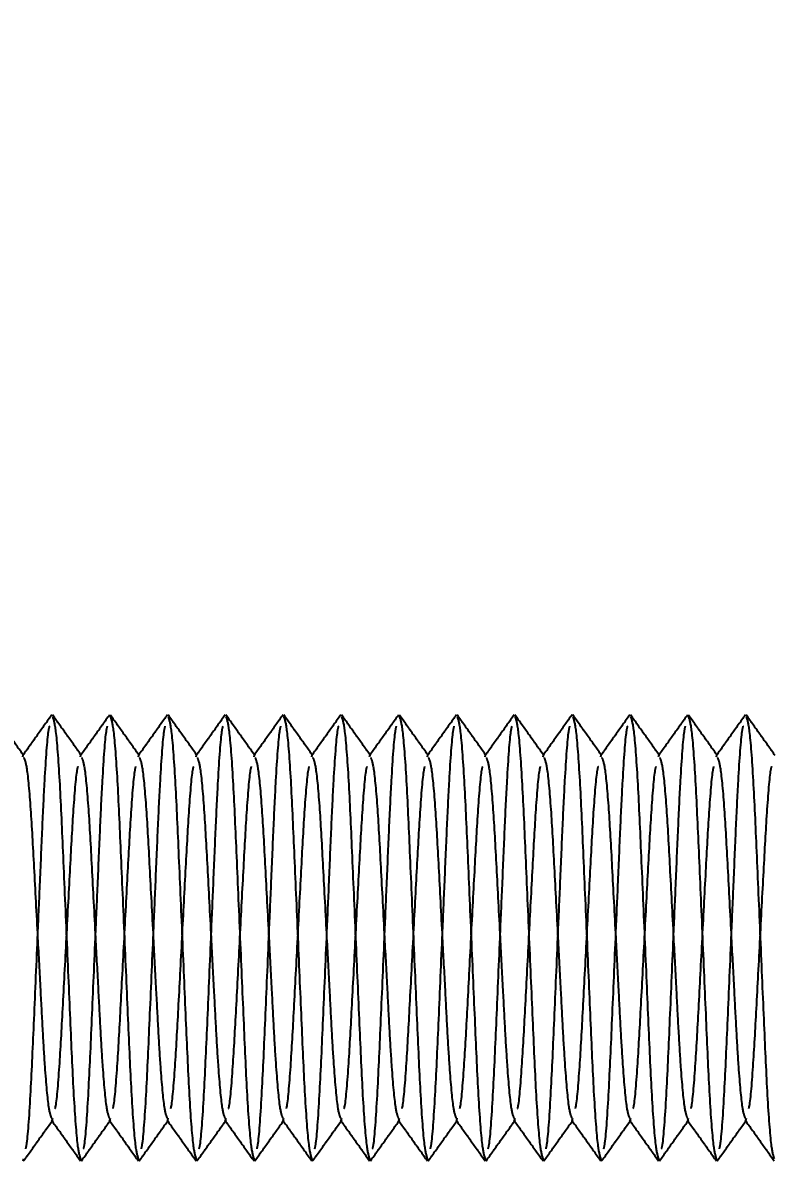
# Model space of a CAD drawing. Header units: metres. Extents: x 0 to 21025, y 0 to 14850.
# Drawn here: x 2174.36 to 2200.36, y 6325.14 to 6364.53 of the extents above; entities that cross this region are included whole.
import ezdxf

# ---------------------------------------------------------------- set-up
doc = ezdxf.new("R2010")
doc.units = ezdxf.units.M
doc.header["$LTSCALE"] = 25
doc.linetypes.add('HIDDEN2', pattern=[4.7625, 3.175, -1.5875])
doc.layers.add('18_COTAS', color=7, linetype='Continuous')
doc.layers.add('ST1', color=7, linetype='HIDDEN2')
doc.styles.add('ROMANS', font='ROMANS.SHX')
doc.dimstyles.new('25___1-25', dxfattribs={"dimscale": 25, "dimtxt": 2.5, "dimasz": 2, "dimexe": 1.5, "dimexo": 1, "dimgap": 0.5, "dimtad": 1, "dimzin": 12, "dimtxsty": 'ROMANS', "dimcen": 0, "dimclrd": 256, "dimclre": 256, "dimclrt": 3, "dimazin": 3, "dimtfac": 1, "dimtmove": 0, "dimatfit": 0, "dimfxl": 1, "dimlwd": -1, "dimlwe": -1, "dimarcsym": 0})

# ---------------------------------------------------------------- blocks, each defined once
blk = doc.blocks.new('*D13')
at = {"layer": '18_COTAS', "transparency": 16777216}
for p, q in [((2083.564, 6357.865), (2083.564, 7037.945)), ((6382.514, 6357.865), (6382.514, 7037.945)), ((2133.564, 7000.445), (6332.514, 7000.445))]:
    blk.add_line(p, q, dxfattribs=at)
for points in [[(2133.564, 7008.778), (2133.564, 6992.112), (2083.564, 7000.445)], [(6332.514, 7008.778), (6332.514, 6992.112), (6382.514, 7000.445)]]:
    blk.add_solid(points, dxfattribs=at)
at = {"layer": 'Defpoints', "color": 0, "transparency": 16777216}
for p in [(6382.514, 7000.445), (2083.564, 6332.865), (6382.514, 6332.865)]:
    blk.add_point(p, dxfattribs=at)
at = {"layer": '18_COTAS', "color": 3, "transparency": 16777216, "insert": (4233.039, 7050.147), "char_height": 62.5, "attachment_point": 5, "style": 'ROMANS'}
blk.add_mtext('4298,95', dxfattribs=at)

msp = doc.modelspace()

# ---------------------------------------------------------------- linework, layer by layer
at = {"layer": 'ST1'}
for p, q in [((2175.359, 6340.541), (2175.37, 6340.593)), ((2177.359, 6340.541), (2177.37, 6340.593)), ((2179.359, 6340.541), (2179.37, 6340.593)), ((2181.359, 6340.541), (2181.37, 6340.593)), ((2183.359, 6340.541), (2183.37, 6340.593)), ((2185.359, 6340.541), (2185.37, 6340.593)), ((2187.359, 6340.541), (2187.37, 6340.593)), ((2189.359, 6340.541), (2189.37, 6340.593)), ((2191.359, 6340.541), (2191.37, 6340.593)), ((2193.359, 6340.541), (2193.37, 6340.593)), ((2195.359, 6340.541), (2195.37, 6340.593)), ((2197.359, 6340.541), (2197.37, 6340.593)), ((2199.359, 6340.541), (2199.37, 6340.593)), ((2174.357, 6339.137), (2174.37, 6339.187)), ((2176.357, 6339.137), (2176.37, 6339.187)), ((2178.357, 6339.137), (2178.37, 6339.187)), ((2180.357, 6339.137), (2180.37, 6339.187)), ((2182.357, 6339.137), (2182.37, 6339.187)), ((2184.357, 6339.137), (2184.37, 6339.187)), ((2186.357, 6339.137), (2186.37, 6339.187)), ((2188.357, 6339.137), (2188.37, 6339.187)), ((2190.357, 6339.137), (2190.37, 6339.187)), ((2192.357, 6339.137), (2192.37, 6339.187)), ((2194.357, 6339.137), (2194.37, 6339.187)), ((2196.357, 6339.137), (2196.37, 6339.187)), ((2198.357, 6339.137), (2198.37, 6339.187)), ((2175.37, 6326.544), (2175.391, 6326.623)), ((2177.37, 6326.544), (2177.391, 6326.623)), ((2179.37, 6326.544), (2179.391, 6326.623)), ((2181.37, 6326.544), (2181.391, 6326.623)), ((2183.37, 6326.544), (2183.391, 6326.623)), ((2185.37, 6326.544), (2185.391, 6326.623)), ((2187.37, 6326.544), (2187.391, 6326.623)), ((2189.37, 6326.544), (2189.391, 6326.623)), ((2191.37, 6326.544), (2191.391, 6326.623)), ((2193.37, 6326.544), (2193.391, 6326.623)), ((2195.37, 6326.544), (2195.391, 6326.623)), ((2197.37, 6326.544), (2197.391, 6326.623)), ((2199.37, 6326.544), (2199.391, 6326.623)), ((2174.37, 6325.138), (2174.389, 6325.226)), ((2176.37, 6325.138), (2176.389, 6325.226)), ((2178.37, 6325.138), (2178.389, 6325.226)), ((2180.37, 6325.138), (2180.389, 6325.226)), ((2182.37, 6325.138), (2182.389, 6325.226)), ((2184.37, 6325.138), (2184.389, 6325.226)), ((2186.37, 6325.138), (2186.389, 6325.226)), ((2188.37, 6325.138), (2188.389, 6325.226)), ((2190.37, 6325.138), (2190.389, 6325.226)), ((2192.37, 6325.138), (2192.389, 6325.226)), ((2194.37, 6325.138), (2194.389, 6325.226)), ((2196.37, 6325.138), (2196.389, 6325.226)), ((2198.37, 6325.138), (2198.389, 6325.226))]:
    msp.add_line(p, q, dxfattribs=at)
for points, knots in [([(2174.39, 6339.173), (2174.222, 6339.408), (2173.888, 6339.877), (2173.553, 6340.347), (2173.386, 6340.581)], [0, 0, 0, 0, 0.4999369, 1, 1, 1, 1]), ([(2175.36, 6340.588), (2175.193, 6340.354), (2174.859, 6339.884), (2174.525, 6339.415), (2174.357, 6339.181)], [0, 0, 0, 0, 0.500035, 1, 1, 1, 1]), ([(2176.39, 6339.173), (2176.222, 6339.408), (2175.888, 6339.877), (2175.553, 6340.347), (2175.386, 6340.581)], [0, 0, 0, 0, 0.499937, 1, 1, 1, 1]), ([(2175.387, 6340.511), (2175.422, 6340.408), (2175.497, 6340.181), (2175.627, 6338.455), (2175.74, 6335.903), (2175.87, 6332.865), (2176.001, 6329.827), (2176.113, 6327.276), (2176.243, 6325.551), (2176.318, 6325.325), (2176.352, 6325.222)], [0, 0, 0, 0, 0.110571, 0.242596, 0.369408, 0.50029, 0.631172, 0.757984, 0.890008, 1, 1, 1, 1]), ([(2177.36, 6340.588), (2177.193, 6340.354), (2176.859, 6339.884), (2176.525, 6339.415), (2176.357, 6339.181)], [0, 0, 0, 0, 0.5000352, 1, 1, 1, 1]), ([(2178.39, 6339.173), (2178.222, 6339.408), (2177.888, 6339.877), (2177.553, 6340.347), (2177.386, 6340.581)], [0, 0, 0, 0, 0.4999369, 1, 1, 1, 1]), ([(2177.387, 6340.511), (2177.422, 6340.408), (2177.497, 6340.181), (2177.627, 6338.455), (2177.74, 6335.903), (2177.87, 6332.865), (2178.001, 6329.827), (2178.113, 6327.276), (2178.243, 6325.551), (2178.318, 6325.325), (2178.352, 6325.222)], [0, 0, 0, 0, 0.110571, 0.242596, 0.369408, 0.50029, 0.631172, 0.757984, 0.890008, 1, 1, 1, 1]), ([(2179.36, 6340.588), (2179.193, 6340.354), (2178.859, 6339.884), (2178.525, 6339.415), (2178.357, 6339.181)], [0, 0, 0, 0, 0.500035, 1, 1, 1, 1]), ([(2180.39, 6339.173), (2180.222, 6339.408), (2179.888, 6339.877), (2179.553, 6340.347), (2179.386, 6340.581)], [0, 0, 0, 0, 0.4999369, 1, 1, 1, 1]), ([(2179.387, 6340.511), (2179.422, 6340.408), (2179.497, 6340.181), (2179.627, 6338.455), (2179.74, 6335.903), (2179.87, 6332.865), (2180.001, 6329.827), (2180.113, 6327.276), (2180.243, 6325.551), (2180.318, 6325.325), (2180.352, 6325.222)], [0, 0, 0, 0, 0.110571, 0.242596, 0.369408, 0.50029, 0.631172, 0.757984, 0.890008, 1, 1, 1, 1]), ([(2181.36, 6340.588), (2181.193, 6340.354), (2180.859, 6339.884), (2180.525, 6339.415), (2180.357, 6339.181)], [0, 0, 0, 0, 0.500035, 1, 1, 1, 1]), ([(2182.39, 6339.173), (2182.222, 6339.408), (2181.888, 6339.877), (2181.553, 6340.347), (2181.386, 6340.581)], [0, 0, 0, 0, 0.499937, 1, 1, 1, 1]), ([(2181.387, 6340.511), (2181.422, 6340.408), (2181.497, 6340.181), (2181.627, 6338.455), (2181.74, 6335.903), (2181.87, 6332.865), (2182.001, 6329.827), (2182.113, 6327.276), (2182.243, 6325.551), (2182.318, 6325.325), (2182.352, 6325.222)], [0, 0, 0, 0, 0.110571, 0.242596, 0.369408, 0.50029, 0.631172, 0.757984, 0.890008, 1, 1, 1, 1]), ([(2183.36, 6340.588), (2183.193, 6340.354), (2182.859, 6339.884), (2182.525, 6339.415), (2182.357, 6339.181)], [0, 0, 0, 0, 0.500035, 1, 1, 1, 1]), ([(2184.39, 6339.173), (2184.222, 6339.408), (2183.888, 6339.877), (2183.553, 6340.347), (2183.386, 6340.581)], [0, 0, 0, 0, 0.499937, 1, 1, 1, 1]), ([(2183.387, 6340.511), (2183.422, 6340.408), (2183.497, 6340.181), (2183.627, 6338.455), (2183.74, 6335.903), (2183.87, 6332.865), (2184.001, 6329.827), (2184.113, 6327.276), (2184.243, 6325.551), (2184.318, 6325.325), (2184.352, 6325.222)], [0, 0, 0, 0, 0.110571, 0.242596, 0.369408, 0.50029, 0.631172, 0.757984, 0.890008, 1, 1, 1, 1]), ([(2185.36, 6340.588), (2185.193, 6340.354), (2184.859, 6339.884), (2184.525, 6339.415), (2184.357, 6339.181)], [0, 0, 0, 0, 0.500035, 1, 1, 1, 1]), ([(2186.39, 6339.173), (2186.222, 6339.408), (2185.888, 6339.877), (2185.553, 6340.347), (2185.386, 6340.581)], [0, 0, 0, 0, 0.499937, 1, 1, 1, 1]), ([(2185.387, 6340.511), (2185.422, 6340.408), (2185.497, 6340.181), (2185.627, 6338.455), (2185.74, 6335.903), (2185.87, 6332.865), (2186.001, 6329.827), (2186.113, 6327.276), (2186.243, 6325.551), (2186.318, 6325.325), (2186.352, 6325.222)], [0, 0, 0, 0, 0.110571, 0.242596, 0.369408, 0.50029, 0.631172, 0.757984, 0.890008, 1, 1, 1, 1]), ([(2187.36, 6340.588), (2187.193, 6340.354), (2186.859, 6339.884), (2186.525, 6339.415), (2186.357, 6339.181)], [0, 0, 0, 0, 0.500035, 1, 1, 1, 1]), ([(2188.39, 6339.173), (2188.222, 6339.408), (2187.888, 6339.877), (2187.553, 6340.347), (2187.386, 6340.581)], [0, 0, 0, 0, 0.4999369, 1, 1, 1, 1]), ([(2187.387, 6340.511), (2187.422, 6340.408), (2187.497, 6340.181), (2187.627, 6338.455), (2187.74, 6335.903), (2187.87, 6332.865), (2188.001, 6329.827), (2188.113, 6327.276), (2188.243, 6325.551), (2188.318, 6325.325), (2188.352, 6325.222)], [0, 0, 0, 0, 0.110571, 0.242596, 0.369408, 0.50029, 0.631172, 0.757984, 0.890008, 1, 1, 1, 1]), ([(2189.36, 6340.588), (2189.193, 6340.354), (2188.859, 6339.884), (2188.525, 6339.415), (2188.357, 6339.181)], [0, 0, 0, 0, 0.500035, 1, 1, 1, 1]), ([(2190.39, 6339.173), (2190.222, 6339.408), (2189.888, 6339.877), (2189.553, 6340.347), (2189.386, 6340.581)], [0, 0, 0, 0, 0.499937, 1, 1, 1, 1]), ([(2189.387, 6340.511), (2189.422, 6340.408), (2189.497, 6340.181), (2189.627, 6338.455), (2189.74, 6335.903), (2189.87, 6332.865), (2190.001, 6329.827), (2190.113, 6327.276), (2190.243, 6325.551), (2190.318, 6325.325), (2190.352, 6325.222)], [0, 0, 0, 0, 0.110571, 0.242596, 0.369408, 0.50029, 0.631172, 0.757984, 0.890008, 1, 1, 1, 1]), ([(2191.36, 6340.588), (2191.193, 6340.354), (2190.859, 6339.884), (2190.525, 6339.415), (2190.357, 6339.181)], [0, 0, 0, 0, 0.500035, 1, 1, 1, 1]), ([(2192.39, 6339.173), (2192.222, 6339.408), (2191.888, 6339.877), (2191.553, 6340.347), (2191.386, 6340.581)], [0, 0, 0, 0, 0.499937, 1, 1, 1, 1]), ([(2191.387, 6340.511), (2191.422, 6340.408), (2191.497, 6340.181), (2191.627, 6338.455), (2191.74, 6335.903), (2191.87, 6332.865), (2192.001, 6329.827), (2192.113, 6327.276), (2192.243, 6325.551), (2192.318, 6325.325), (2192.352, 6325.222)], [0, 0, 0, 0, 0.110571, 0.242596, 0.369408, 0.50029, 0.631172, 0.757984, 0.890008, 1, 1, 1, 1]), ([(2193.36, 6340.588), (2193.193, 6340.354), (2192.859, 6339.884), (2192.525, 6339.415), (2192.357, 6339.181)], [0, 0, 0, 0, 0.500035, 1, 1, 1, 1]), ([(2194.39, 6339.173), (2194.222, 6339.408), (2193.888, 6339.877), (2193.553, 6340.347), (2193.386, 6340.581)], [0, 0, 0, 0, 0.4999369, 1, 1, 1, 1]), ([(2193.387, 6340.511), (2193.422, 6340.408), (2193.497, 6340.181), (2193.627, 6338.455), (2193.74, 6335.903), (2193.87, 6332.865), (2194.001, 6329.827), (2194.113, 6327.276), (2194.243, 6325.551), (2194.318, 6325.325), (2194.352, 6325.222)], [0, 0, 0, 0, 0.110571, 0.242596, 0.369408, 0.50029, 0.631172, 0.757984, 0.890008, 1, 1, 1, 1]), ([(2195.36, 6340.588), (2195.193, 6340.354), (2194.859, 6339.884), (2194.525, 6339.415), (2194.357, 6339.181)], [0, 0, 0, 0, 0.5000352, 1, 1, 1, 1]), ([(2196.39, 6339.173), (2196.222, 6339.408), (2195.888, 6339.877), (2195.553, 6340.347), (2195.386, 6340.581)], [0, 0, 0, 0, 0.4999369, 1, 1, 1, 1]), ([(2195.387, 6340.511), (2195.422, 6340.408), (2195.497, 6340.181), (2195.627, 6338.455), (2195.74, 6335.903), (2195.87, 6332.865), (2196.001, 6329.827), (2196.113, 6327.276), (2196.243, 6325.551), (2196.318, 6325.325), (2196.352, 6325.222)], [0, 0, 0, 0, 0.110571, 0.242596, 0.369408, 0.50029, 0.631172, 0.757984, 0.890008, 1, 1, 1, 1]), ([(2197.36, 6340.588), (2197.193, 6340.354), (2196.859, 6339.884), (2196.525, 6339.415), (2196.357, 6339.181)], [0, 0, 0, 0, 0.500035, 1, 1, 1, 1]), ([(2198.39, 6339.173), (2198.222, 6339.408), (2197.888, 6339.877), (2197.553, 6340.347), (2197.386, 6340.581)], [0, 0, 0, 0, 0.499937, 1, 1, 1, 1]), ([(2197.387, 6340.511), (2197.422, 6340.408), (2197.497, 6340.181), (2197.627, 6338.455), (2197.74, 6335.903), (2197.87, 6332.865), (2198.001, 6329.827), (2198.113, 6327.276), (2198.243, 6325.551), (2198.318, 6325.325), (2198.352, 6325.222)], [0, 0, 0, 0, 0.110571, 0.242596, 0.369408, 0.50029, 0.631172, 0.757984, 0.890008, 1, 1, 1, 1]), ([(2199.36, 6340.588), (2199.193, 6340.354), (2198.859, 6339.884), (2198.525, 6339.415), (2198.357, 6339.181)], [0, 0, 0, 0, 0.500035, 1, 1, 1, 1]), ([(2200.39, 6339.173), (2200.222, 6339.408), (2199.888, 6339.877), (2199.553, 6340.347), (2199.386, 6340.581)], [0, 0, 0, 0, 0.499937, 1, 1, 1, 1]), ([(2199.387, 6340.511), (2199.422, 6340.408), (2199.497, 6340.181), (2199.627, 6338.455), (2199.74, 6335.903), (2199.87, 6332.865), (2200.001, 6329.827), (2200.113, 6327.276), (2200.243, 6325.551), (2200.318, 6325.325), (2200.352, 6325.222)], [0, 0, 0, 0, 0.110571, 0.242596, 0.369408, 0.50029, 0.631172, 0.757984, 0.890008, 1, 1, 1, 1]), ([(2174.461, 6325.569), (2174.471, 6325.61), (2174.523, 6325.815), (2174.627, 6327.313), (2174.74, 6329.815), (2174.853, 6332.466), (2174.954, 6334.788), (2175.033, 6336.69), (2175.126, 6338.601), (2175.22, 6339.943), (2175.274, 6340.149), (2175.287, 6340.198)], [0, 0, 0, 0, 0.038658, 0.193158, 0.341558, 0.49472, 0.586939, 0.692417, 0.79734, 0.95184, 1, 1, 1, 1]), ([(2176.461, 6325.569), (2176.471, 6325.61), (2176.523, 6325.815), (2176.627, 6327.313), (2176.74, 6329.815), (2176.853, 6332.466), (2176.954, 6334.788), (2177.033, 6336.69), (2177.126, 6338.601), (2177.22, 6339.943), (2177.274, 6340.149), (2177.287, 6340.198)], [0, 0, 0, 0, 0.0386582, 0.1931578, 0.3415577, 0.4947199, 0.5869387, 0.6924168, 0.7973402, 0.9518398, 1, 1, 1, 1]), ([(2178.461, 6325.569), (2178.471, 6325.61), (2178.523, 6325.815), (2178.627, 6327.313), (2178.74, 6329.815), (2178.853, 6332.466), (2178.954, 6334.788), (2179.033, 6336.69), (2179.126, 6338.601), (2179.22, 6339.943), (2179.274, 6340.149), (2179.287, 6340.198)], [0, 0, 0, 0, 0.0386582, 0.1931578, 0.3415577, 0.4947199, 0.5869387, 0.6924168, 0.7973402, 0.9518398, 1, 1, 1, 1]), ([(2180.461, 6325.569), (2180.471, 6325.61), (2180.523, 6325.815), (2180.627, 6327.313), (2180.74, 6329.815), (2180.853, 6332.466), (2180.954, 6334.788), (2181.033, 6336.69), (2181.126, 6338.601), (2181.22, 6339.943), (2181.274, 6340.149), (2181.287, 6340.198)], [0, 0, 0, 0, 0.038658, 0.193158, 0.341558, 0.49472, 0.586939, 0.692417, 0.79734, 0.95184, 1, 1, 1, 1]), ([(2182.461, 6325.569), (2182.471, 6325.61), (2182.523, 6325.815), (2182.627, 6327.313), (2182.74, 6329.815), (2182.853, 6332.466), (2182.954, 6334.788), (2183.033, 6336.69), (2183.126, 6338.601), (2183.22, 6339.943), (2183.274, 6340.149), (2183.287, 6340.198)], [0, 0, 0, 0, 0.038658, 0.193158, 0.341558, 0.49472, 0.586939, 0.692417, 0.79734, 0.95184, 1, 1, 1, 1]), ([(2184.461, 6325.569), (2184.471, 6325.61), (2184.523, 6325.815), (2184.627, 6327.313), (2184.74, 6329.815), (2184.853, 6332.466), (2184.954, 6334.788), (2185.033, 6336.69), (2185.126, 6338.601), (2185.22, 6339.943), (2185.274, 6340.149), (2185.287, 6340.198)], [0, 0, 0, 0, 0.038658, 0.193158, 0.341558, 0.49472, 0.586939, 0.692417, 0.79734, 0.95184, 1, 1, 1, 1]), ([(2186.461, 6325.569), (2186.471, 6325.61), (2186.523, 6325.815), (2186.627, 6327.313), (2186.74, 6329.815), (2186.853, 6332.466), (2186.954, 6334.788), (2187.033, 6336.69), (2187.126, 6338.601), (2187.22, 6339.943), (2187.274, 6340.149), (2187.287, 6340.198)], [0, 0, 0, 0, 0.038658, 0.193158, 0.341558, 0.49472, 0.586939, 0.692417, 0.79734, 0.95184, 1, 1, 1, 1]), ([(2188.461, 6325.569), (2188.471, 6325.61), (2188.523, 6325.815), (2188.627, 6327.313), (2188.74, 6329.815), (2188.853, 6332.466), (2188.954, 6334.788), (2189.033, 6336.69), (2189.126, 6338.601), (2189.22, 6339.943), (2189.274, 6340.149), (2189.287, 6340.198)], [0, 0, 0, 0, 0.038658, 0.193158, 0.341558, 0.49472, 0.586939, 0.692417, 0.79734, 0.95184, 1, 1, 1, 1]), ([(2190.461, 6325.569), (2190.471, 6325.61), (2190.523, 6325.815), (2190.627, 6327.313), (2190.74, 6329.815), (2190.853, 6332.466), (2190.954, 6334.788), (2191.033, 6336.69), (2191.126, 6338.601), (2191.22, 6339.943), (2191.274, 6340.149), (2191.287, 6340.198)], [0, 0, 0, 0, 0.038658, 0.193158, 0.341558, 0.49472, 0.586939, 0.692417, 0.79734, 0.95184, 1, 1, 1, 1]), ([(2192.461, 6325.569), (2192.471, 6325.61), (2192.523, 6325.815), (2192.627, 6327.313), (2192.74, 6329.815), (2192.853, 6332.466), (2192.954, 6334.788), (2193.033, 6336.69), (2193.126, 6338.601), (2193.22, 6339.943), (2193.274, 6340.149), (2193.287, 6340.198)], [0, 0, 0, 0, 0.038658, 0.193158, 0.341558, 0.49472, 0.586939, 0.692417, 0.79734, 0.95184, 1, 1, 1, 1]), ([(2194.461, 6325.569), (2194.471, 6325.61), (2194.523, 6325.815), (2194.627, 6327.313), (2194.74, 6329.815), (2194.853, 6332.466), (2194.954, 6334.788), (2195.033, 6336.69), (2195.126, 6338.601), (2195.22, 6339.943), (2195.274, 6340.149), (2195.287, 6340.198)], [0, 0, 0, 0, 0.038658, 0.193158, 0.341558, 0.49472, 0.586939, 0.692417, 0.79734, 0.95184, 1, 1, 1, 1]), ([(2196.461, 6325.569), (2196.471, 6325.61), (2196.523, 6325.815), (2196.627, 6327.313), (2196.74, 6329.815), (2196.853, 6332.466), (2196.954, 6334.788), (2197.033, 6336.69), (2197.126, 6338.601), (2197.22, 6339.943), (2197.274, 6340.149), (2197.287, 6340.198)], [0, 0, 0, 0, 0.038658, 0.193158, 0.341558, 0.49472, 0.586939, 0.692417, 0.79734, 0.95184, 1, 1, 1, 1]), ([(2198.461, 6325.569), (2198.471, 6325.61), (2198.523, 6325.815), (2198.627, 6327.313), (2198.74, 6329.815), (2198.853, 6332.466), (2198.954, 6334.788), (2199.033, 6336.69), (2199.126, 6338.601), (2199.22, 6339.943), (2199.274, 6340.149), (2199.287, 6340.198)], [0, 0, 0, 0, 0.038658, 0.193158, 0.341558, 0.49472, 0.586939, 0.692417, 0.79734, 0.95184, 1, 1, 1, 1]), ([(2174.39, 6339.109), (2174.424, 6339.026), (2174.498, 6338.841), (2174.627, 6337.437), (2174.74, 6335.352), (2174.858, 6333.088), (2174.962, 6331.132), (2175.04, 6329.61), (2175.13, 6328.126), (2175.242, 6326.89), (2175.316, 6326.706), (2175.35, 6326.624)], [0, 0, 0, 0, 0.10803, 0.240749, 0.368218, 0.499785, 0.595794, 0.677584, 0.759725, 0.892443, 1, 1, 1, 1]), ([(2176.39, 6339.109), (2176.424, 6339.026), (2176.498, 6338.841), (2176.627, 6337.437), (2176.74, 6335.352), (2176.858, 6333.088), (2176.962, 6331.132), (2177.04, 6329.61), (2177.13, 6328.126), (2177.242, 6326.89), (2177.316, 6326.706), (2177.35, 6326.624)], [0, 0, 0, 0, 0.1080303, 0.2407485, 0.3682179, 0.4997851, 0.5957941, 0.6775843, 0.7597248, 0.892443, 1, 1, 1, 1]), ([(2178.39, 6339.109), (2178.424, 6339.026), (2178.498, 6338.841), (2178.627, 6337.437), (2178.74, 6335.352), (2178.858, 6333.088), (2178.962, 6331.132), (2179.04, 6329.61), (2179.13, 6328.126), (2179.242, 6326.89), (2179.316, 6326.706), (2179.35, 6326.624)], [0, 0, 0, 0, 0.10803, 0.240749, 0.368218, 0.499785, 0.595794, 0.677584, 0.759725, 0.892443, 1, 1, 1, 1]), ([(2180.39, 6339.109), (2180.424, 6339.026), (2180.498, 6338.841), (2180.627, 6337.437), (2180.74, 6335.352), (2180.858, 6333.088), (2180.962, 6331.132), (2181.04, 6329.61), (2181.13, 6328.126), (2181.242, 6326.89), (2181.316, 6326.706), (2181.35, 6326.624)], [0, 0, 0, 0, 0.1080303, 0.2407485, 0.3682179, 0.4997851, 0.5957941, 0.6775843, 0.7597248, 0.892443, 1, 1, 1, 1]), ([(2182.39, 6339.109), (2182.424, 6339.026), (2182.498, 6338.841), (2182.627, 6337.437), (2182.74, 6335.352), (2182.858, 6333.088), (2182.962, 6331.132), (2183.04, 6329.61), (2183.13, 6328.126), (2183.242, 6326.89), (2183.316, 6326.706), (2183.35, 6326.624)], [0, 0, 0, 0, 0.10803, 0.240749, 0.368218, 0.499785, 0.595794, 0.677584, 0.759725, 0.892443, 1, 1, 1, 1]), ([(2184.39, 6339.109), (2184.424, 6339.026), (2184.498, 6338.841), (2184.627, 6337.437), (2184.74, 6335.352), (2184.858, 6333.088), (2184.962, 6331.132), (2185.04, 6329.61), (2185.13, 6328.126), (2185.242, 6326.89), (2185.316, 6326.706), (2185.35, 6326.624)], [0, 0, 0, 0, 0.1080303, 0.2407485, 0.3682179, 0.4997851, 0.5957941, 0.6775843, 0.7597248, 0.892443, 1, 1, 1, 1]), ([(2186.39, 6339.109), (2186.424, 6339.026), (2186.498, 6338.841), (2186.627, 6337.437), (2186.74, 6335.352), (2186.858, 6333.088), (2186.962, 6331.132), (2187.04, 6329.61), (2187.13, 6328.126), (2187.242, 6326.89), (2187.316, 6326.706), (2187.35, 6326.624)], [0, 0, 0, 0, 0.10803, 0.240749, 0.368218, 0.499785, 0.595794, 0.677584, 0.759725, 0.892443, 1, 1, 1, 1]), ([(2188.39, 6339.109), (2188.424, 6339.026), (2188.498, 6338.841), (2188.627, 6337.437), (2188.74, 6335.352), (2188.858, 6333.088), (2188.962, 6331.132), (2189.04, 6329.61), (2189.13, 6328.126), (2189.242, 6326.89), (2189.316, 6326.706), (2189.35, 6326.624)], [0, 0, 0, 0, 0.1080303, 0.2407485, 0.3682179, 0.4997851, 0.5957941, 0.6775843, 0.7597248, 0.892443, 1, 1, 1, 1]), ([(2190.39, 6339.109), (2190.424, 6339.026), (2190.498, 6338.841), (2190.627, 6337.437), (2190.74, 6335.352), (2190.858, 6333.088), (2190.962, 6331.132), (2191.04, 6329.61), (2191.13, 6328.126), (2191.242, 6326.89), (2191.316, 6326.706), (2191.35, 6326.624)], [0, 0, 0, 0, 0.10803, 0.240749, 0.368218, 0.499785, 0.595794, 0.677584, 0.759725, 0.892443, 1, 1, 1, 1]), ([(2192.39, 6339.109), (2192.424, 6339.026), (2192.498, 6338.841), (2192.627, 6337.437), (2192.74, 6335.352), (2192.858, 6333.088), (2192.962, 6331.132), (2193.04, 6329.61), (2193.13, 6328.126), (2193.242, 6326.89), (2193.316, 6326.706), (2193.35, 6326.624)], [0, 0, 0, 0, 0.1080303, 0.2407485, 0.3682179, 0.4997851, 0.5957941, 0.6775843, 0.7597248, 0.892443, 1, 1, 1, 1]), ([(2194.39, 6339.109), (2194.424, 6339.026), (2194.498, 6338.841), (2194.627, 6337.437), (2194.74, 6335.352), (2194.858, 6333.088), (2194.962, 6331.132), (2195.04, 6329.61), (2195.13, 6328.126), (2195.242, 6326.89), (2195.316, 6326.706), (2195.35, 6326.624)], [0, 0, 0, 0, 0.10803, 0.240749, 0.368218, 0.499785, 0.595794, 0.677584, 0.759725, 0.892443, 1, 1, 1, 1]), ([(2196.39, 6339.109), (2196.424, 6339.026), (2196.498, 6338.841), (2196.627, 6337.437), (2196.74, 6335.352), (2196.858, 6333.088), (2196.962, 6331.132), (2197.04, 6329.61), (2197.13, 6328.126), (2197.242, 6326.89), (2197.316, 6326.706), (2197.35, 6326.624)], [0, 0, 0, 0, 0.10803, 0.240749, 0.368218, 0.499785, 0.595794, 0.677584, 0.759725, 0.892443, 1, 1, 1, 1]), ([(2198.39, 6339.109), (2198.424, 6339.026), (2198.498, 6338.841), (2198.627, 6337.437), (2198.74, 6335.352), (2198.858, 6333.088), (2198.962, 6331.132), (2199.04, 6329.61), (2199.13, 6328.126), (2199.242, 6326.89), (2199.316, 6326.706), (2199.35, 6326.624)], [0, 0, 0, 0, 0.10803, 0.240749, 0.368218, 0.499785, 0.595794, 0.677584, 0.759725, 0.892443, 1, 1, 1, 1]), ([(2175.478, 6326.962), (2175.483, 6326.979), (2175.529, 6327.144), (2175.628, 6328.334), (2175.74, 6330.37), (2175.87, 6332.866), (2176.001, 6335.359), (2176.113, 6337.402), (2176.214, 6338.607), (2176.263, 6338.773), (2176.27, 6338.798)], [0, 0, 0, 0, 0.0185976, 0.1800443, 0.335106, 0.4951526, 0.6551993, 0.810261, 0.9717077, 1, 1, 1, 1]), ([(2177.478, 6326.962), (2177.483, 6326.979), (2177.529, 6327.144), (2177.628, 6328.334), (2177.74, 6330.37), (2177.87, 6332.866), (2178.001, 6335.359), (2178.113, 6337.402), (2178.214, 6338.607), (2178.263, 6338.773), (2178.27, 6338.798)], [0, 0, 0, 0, 0.018598, 0.180044, 0.335106, 0.495153, 0.655199, 0.810261, 0.971708, 1, 1, 1, 1]), ([(2179.478, 6326.962), (2179.483, 6326.979), (2179.529, 6327.144), (2179.628, 6328.334), (2179.74, 6330.37), (2179.87, 6332.866), (2180.001, 6335.359), (2180.113, 6337.402), (2180.214, 6338.607), (2180.263, 6338.773), (2180.27, 6338.798)], [0, 0, 0, 0, 0.018598, 0.180044, 0.335106, 0.495153, 0.655199, 0.810261, 0.971708, 1, 1, 1, 1]), ([(2181.478, 6326.962), (2181.483, 6326.979), (2181.529, 6327.144), (2181.628, 6328.334), (2181.74, 6330.37), (2181.87, 6332.866), (2182.001, 6335.359), (2182.113, 6337.402), (2182.214, 6338.607), (2182.263, 6338.773), (2182.27, 6338.798)], [0, 0, 0, 0, 0.018598, 0.180044, 0.335106, 0.495153, 0.655199, 0.810261, 0.971708, 1, 1, 1, 1]), ([(2183.478, 6326.962), (2183.483, 6326.979), (2183.529, 6327.144), (2183.628, 6328.334), (2183.74, 6330.37), (2183.87, 6332.866), (2184.001, 6335.359), (2184.113, 6337.402), (2184.214, 6338.607), (2184.263, 6338.773), (2184.27, 6338.798)], [0, 0, 0, 0, 0.0185976, 0.1800443, 0.335106, 0.4951526, 0.6551993, 0.810261, 0.9717077, 1, 1, 1, 1]), ([(2185.478, 6326.962), (2185.483, 6326.979), (2185.529, 6327.144), (2185.628, 6328.334), (2185.74, 6330.37), (2185.87, 6332.866), (2186.001, 6335.359), (2186.113, 6337.402), (2186.214, 6338.607), (2186.263, 6338.773), (2186.27, 6338.798)], [0, 0, 0, 0, 0.018598, 0.180044, 0.335106, 0.495153, 0.655199, 0.810261, 0.971708, 1, 1, 1, 1]), ([(2187.478, 6326.962), (2187.483, 6326.979), (2187.529, 6327.144), (2187.628, 6328.334), (2187.74, 6330.37), (2187.87, 6332.866), (2188.001, 6335.359), (2188.113, 6337.402), (2188.214, 6338.607), (2188.263, 6338.773), (2188.27, 6338.798)], [0, 0, 0, 0, 0.018598, 0.180044, 0.335106, 0.495153, 0.655199, 0.810261, 0.971708, 1, 1, 1, 1]), ([(2189.478, 6326.962), (2189.483, 6326.979), (2189.529, 6327.144), (2189.628, 6328.334), (2189.74, 6330.37), (2189.87, 6332.866), (2190.001, 6335.359), (2190.113, 6337.402), (2190.214, 6338.607), (2190.263, 6338.773), (2190.27, 6338.798)], [0, 0, 0, 0, 0.0185976, 0.1800443, 0.335106, 0.4951526, 0.6551993, 0.810261, 0.9717077, 1, 1, 1, 1]), ([(2191.478, 6326.962), (2191.483, 6326.979), (2191.529, 6327.144), (2191.628, 6328.334), (2191.74, 6330.37), (2191.87, 6332.866), (2192.001, 6335.359), (2192.113, 6337.402), (2192.214, 6338.607), (2192.263, 6338.773), (2192.27, 6338.798)], [0, 0, 0, 0, 0.018598, 0.180044, 0.335106, 0.495153, 0.655199, 0.810261, 0.971708, 1, 1, 1, 1]), ([(2193.478, 6326.962), (2193.483, 6326.979), (2193.529, 6327.144), (2193.628, 6328.334), (2193.74, 6330.37), (2193.87, 6332.866), (2194.001, 6335.359), (2194.113, 6337.402), (2194.214, 6338.607), (2194.263, 6338.773), (2194.27, 6338.798)], [0, 0, 0, 0, 0.0185976, 0.1800443, 0.335106, 0.4951526, 0.6551993, 0.810261, 0.9717077, 1, 1, 1, 1]), ([(2195.478, 6326.962), (2195.483, 6326.979), (2195.529, 6327.144), (2195.628, 6328.334), (2195.74, 6330.37), (2195.87, 6332.866), (2196.001, 6335.359), (2196.113, 6337.402), (2196.214, 6338.607), (2196.263, 6338.773), (2196.27, 6338.798)], [0, 0, 0, 0, 0.018598, 0.180044, 0.335106, 0.495153, 0.655199, 0.810261, 0.971708, 1, 1, 1, 1]), ([(2197.478, 6326.962), (2197.483, 6326.979), (2197.529, 6327.144), (2197.628, 6328.334), (2197.74, 6330.37), (2197.87, 6332.866), (2198.001, 6335.359), (2198.113, 6337.402), (2198.214, 6338.607), (2198.263, 6338.773), (2198.27, 6338.798)], [0, 0, 0, 0, 0.0185976, 0.1800443, 0.335106, 0.4951526, 0.6551993, 0.810261, 0.9717077, 1, 1, 1, 1]), ([(2199.478, 6326.962), (2199.483, 6326.979), (2199.529, 6327.144), (2199.628, 6328.334), (2199.74, 6330.37), (2199.87, 6332.866), (2200.001, 6335.359), (2200.113, 6337.402), (2200.214, 6338.607), (2200.263, 6338.773), (2200.27, 6338.798)], [0, 0, 0, 0, 0.018598, 0.180044, 0.335106, 0.495153, 0.655199, 0.810261, 0.971708, 1, 1, 1, 1]), ([(2174.387, 6325.151), (2174.554, 6325.386), (2174.889, 6325.855), (2175.223, 6326.324), (2175.39, 6326.558)], [0, 0, 0, 0, 0.50003, 1, 1, 1, 1]), ([(2175.35, 6326.558), (2175.518, 6326.324), (2175.852, 6325.854), (2176.187, 6325.385), (2176.354, 6325.15)], [0, 0, 0, 0, 0.4999404, 1, 1, 1, 1]), ([(2176.387, 6325.151), (2176.554, 6325.386), (2176.889, 6325.855), (2177.223, 6326.324), (2177.39, 6326.558)], [0, 0, 0, 0, 0.50003, 1, 1, 1, 1]), ([(2177.35, 6326.558), (2177.518, 6326.324), (2177.852, 6325.854), (2178.187, 6325.385), (2178.354, 6325.15)], [0, 0, 0, 0, 0.49994, 1, 1, 1, 1]), ([(2178.387, 6325.151), (2178.554, 6325.386), (2178.889, 6325.855), (2179.223, 6326.324), (2179.39, 6326.558)], [0, 0, 0, 0, 0.50003, 1, 1, 1, 1]), ([(2179.35, 6326.558), (2179.518, 6326.324), (2179.852, 6325.854), (2180.187, 6325.385), (2180.354, 6325.15)], [0, 0, 0, 0, 0.49994, 1, 1, 1, 1]), ([(2180.387, 6325.151), (2180.554, 6325.386), (2180.889, 6325.855), (2181.223, 6326.324), (2181.39, 6326.558)], [0, 0, 0, 0, 0.50003, 1, 1, 1, 1]), ([(2181.35, 6326.558), (2181.518, 6326.324), (2181.852, 6325.854), (2182.187, 6325.385), (2182.354, 6325.15)], [0, 0, 0, 0, 0.4999404, 1, 1, 1, 1]), ([(2182.387, 6325.151), (2182.554, 6325.386), (2182.889, 6325.855), (2183.223, 6326.324), (2183.39, 6326.558)], [0, 0, 0, 0, 0.50003, 1, 1, 1, 1]), ([(2183.35, 6326.558), (2183.518, 6326.324), (2183.852, 6325.854), (2184.187, 6325.385), (2184.354, 6325.15)], [0, 0, 0, 0, 0.49994, 1, 1, 1, 1]), ([(2184.387, 6325.151), (2184.554, 6325.386), (2184.889, 6325.855), (2185.223, 6326.324), (2185.39, 6326.558)], [0, 0, 0, 0, 0.50003, 1, 1, 1, 1]), ([(2185.35, 6326.558), (2185.518, 6326.324), (2185.852, 6325.854), (2186.187, 6325.385), (2186.354, 6325.15)], [0, 0, 0, 0, 0.49994, 1, 1, 1, 1]), ([(2186.387, 6325.151), (2186.554, 6325.386), (2186.889, 6325.855), (2187.223, 6326.324), (2187.39, 6326.558)], [0, 0, 0, 0, 0.50003, 1, 1, 1, 1]), ([(2187.35, 6326.558), (2187.518, 6326.324), (2187.852, 6325.854), (2188.187, 6325.385), (2188.354, 6325.15)], [0, 0, 0, 0, 0.49994, 1, 1, 1, 1]), ([(2188.387, 6325.151), (2188.554, 6325.386), (2188.889, 6325.855), (2189.223, 6326.324), (2189.39, 6326.558)], [0, 0, 0, 0, 0.50003, 1, 1, 1, 1]), ([(2189.35, 6326.558), (2189.518, 6326.324), (2189.852, 6325.854), (2190.187, 6325.385), (2190.354, 6325.15)], [0, 0, 0, 0, 0.49994, 1, 1, 1, 1]), ([(2190.387, 6325.151), (2190.554, 6325.386), (2190.889, 6325.855), (2191.223, 6326.324), (2191.39, 6326.558)], [0, 0, 0, 0, 0.50003, 1, 1, 1, 1]), ([(2191.35, 6326.558), (2191.518, 6326.324), (2191.852, 6325.854), (2192.187, 6325.385), (2192.354, 6325.15)], [0, 0, 0, 0, 0.49994, 1, 1, 1, 1]), ([(2192.387, 6325.151), (2192.554, 6325.386), (2192.889, 6325.855), (2193.223, 6326.324), (2193.39, 6326.558)], [0, 0, 0, 0, 0.50003, 1, 1, 1, 1]), ([(2193.35, 6326.558), (2193.518, 6326.324), (2193.852, 6325.854), (2194.187, 6325.385), (2194.354, 6325.15)], [0, 0, 0, 0, 0.4999404, 1, 1, 1, 1]), ([(2194.387, 6325.151), (2194.554, 6325.386), (2194.889, 6325.855), (2195.223, 6326.324), (2195.39, 6326.558)], [0, 0, 0, 0, 0.50003, 1, 1, 1, 1]), ([(2195.35, 6326.558), (2195.518, 6326.324), (2195.852, 6325.854), (2196.187, 6325.385), (2196.354, 6325.15)], [0, 0, 0, 0, 0.49994, 1, 1, 1, 1]), ([(2196.387, 6325.151), (2196.554, 6325.386), (2196.889, 6325.855), (2197.223, 6326.324), (2197.39, 6326.558)], [0, 0, 0, 0, 0.50003, 1, 1, 1, 1]), ([(2197.35, 6326.558), (2197.518, 6326.324), (2197.852, 6325.854), (2198.187, 6325.385), (2198.354, 6325.15)], [0, 0, 0, 0, 0.4999404, 1, 1, 1, 1]), ([(2198.387, 6325.151), (2198.554, 6325.386), (2198.889, 6325.855), (2199.223, 6326.324), (2199.39, 6326.558)], [0, 0, 0, 0, 0.50003, 1, 1, 1, 1]), ([(2199.35, 6326.558), (2199.518, 6326.324), (2199.852, 6325.854), (2200.187, 6325.385), (2200.354, 6325.15)], [0, 0, 0, 0, 0.49994, 1, 1, 1, 1])]:
    msp.add_open_spline(points, degree=3, knots=knots, dxfattribs=at)

# ---------------------------------------------------------------- dimensions: what is measured, and where the dimension line sits
at = {"layer": '18_COTAS'}
dim = msp.add_linear_dim(base=(6382.514, 7000.445), p1=(2083.564, 6332.865), p2=(6382.514, 6332.865), dimstyle='25___1-25', dxfattribs=at)
dim.commit()
dim.dimension.update_dxf_attribs({"geometry": '*D13', "text_midpoint": (4233.039, 7050.147)})

doc.saveas('drawing.dxf')
